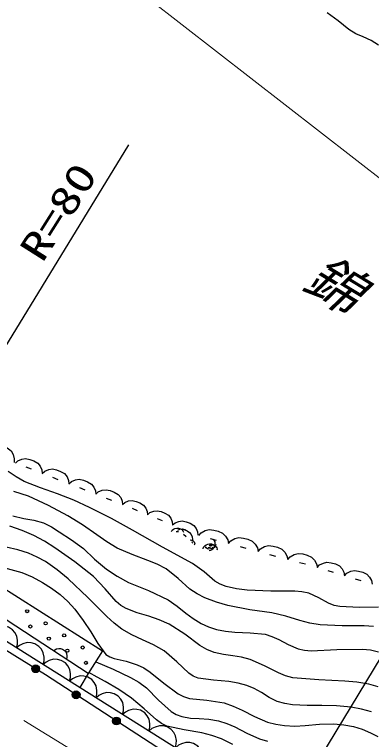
# Model space of a CAD drawing. Units: millimetres, scale not verified. Extents: x 40000 to 680000, y 20000 to 380000.
# Drawn here: x 330033 to 352872, y 272312 to 318632 of the extents above; entities that cross this region are included whole.
import ezdxf
from ezdxf.enums import TextEntityAlignment as Align

# ---------------------------------------------------------------- set-up
doc = ezdxf.new("R2010")
doc.units = ezdxf.units.MM
doc.header["$LTSCALE"] = 1000
doc.linetypes.add('CHAIN', pattern=[18.5, 12, -1.5, 3.5, -1.5])
for name, color, linetype, lineweight in [('M-BGD', 7, 'Continuous', 25), ('M-BGD-HTXT', 7, 'Continuous', 13), ('M-BMK', 2, 'CHAIN', 13)]:
    doc.layers.add(name, color=color, linetype=linetype, lineweight=lineweight)
doc.styles.add('ＭＳ ゴシック', font='')
doc.styles.get('ＭＳ ゴシック').set_extended_font_data('MS Gothic')

# ---------------------------------------------------------------- blocks, each defined once
blk = doc.blocks.new('BUHIN489')
at = {"color": 7, "linetype": 'Continuous', "lineweight": 25}
blk.add_lwpolyline([(-67, 495), (52, 471), (157, 425), (279, 345), (353, 244), (403, 133), (424, -21), (405, -142), (360, -259), (264, -370), (176, -443), (67, -495)], dxfattribs=at)
blk = doc.blocks.new('BUHIN513')
at = {"color": 7, "linetype": 'Continuous', "lineweight": 25}
blk.add_lwpolyline([(151, -988), (367, -879), (541, -731), (729, -505), (815, -270), (853, -26), (806, 280), (697, 501), (545, 700), (298, 859), (88, 944), (-151, 988)], dxfattribs=at)
blk = doc.blocks.new('BUHIN686')
at = {"color": 7, "linetype": 'Continuous', "lineweight": 25}
for radius in [249, 220, 191, 161, 132, 97.5, 67.5, 38.8, 7.5]:
    blk.add_circle((0, 0), radius, dxfattribs=at)
blk = doc.blocks.new('BUHIN687')
at = {"color": 7, "linetype": 'Continuous', "lineweight": 25}
for radius in [249, 220, 191, 161, 132, 97.5, 67.5, 38.8, 7.5]:
    blk.add_circle((0, 0), radius, dxfattribs=at)
blk = doc.blocks.new('BUHIN721')
at = {"color": 7, "linetype": 'Continuous', "lineweight": 25}
blk.add_line((38, -194), (-38, 194), dxfattribs=at)
blk.add_lwpolyline([(-190, 968), (39, 907), (279, 733), (447, 540), (552, 264), (609, -27), (620, -341), (535, -599), (377, -821), (190, -968)], dxfattribs=at)
blk = doc.blocks.new('BUHIN730')
at = {"color": 7, "linetype": 'Continuous', "lineweight": 25}
blk.add_line((62, -173), (-62, 173), dxfattribs=at)
blk.add_lwpolyline([(-309, 866), (-91, 841), (155, 714), (337, 560), (472, 320), (564, 60), (618, -228), (576, -478), (461, -704), (309, -866)], dxfattribs=at)
blk = doc.blocks.new('BUHIN731')
at = {"color": 7, "linetype": 'Continuous', "lineweight": 25}
blk.add_line((55, -164), (-55, 164), dxfattribs=at)
blk.add_lwpolyline([(-277, 821), (-72, 794), (157, 670), (326, 522), (449, 294), (533, 48), (579, -225), (535, -459), (423, -671), (277, -821)], dxfattribs=at)
blk = doc.blocks.new('BUHIN732')
at = {"color": 7, "linetype": 'Continuous', "lineweight": 25}
blk.add_line((85, -177), (-85, 177), dxfattribs=at)
blk.add_lwpolyline([(-427, 885), (-192, 884), (83, 776), (294, 633), (465, 393), (593, 128), (683, -172), (666, -442), (570, -695), (427, -885)], dxfattribs=at)
blk = doc.blocks.new('BUHIN733')
at = {"color": 7, "linetype": 'Continuous', "lineweight": 25}
blk.add_line((75, -167), (-75, 167), dxfattribs=at)
blk.add_lwpolyline([(-373, 837), (-154, 829), (100, 722), (293, 582), (445, 353), (556, 102), (632, -180), (608, -431), (512, -665), (373, -837)], dxfattribs=at)

msp = doc.modelspace()

# ---------------------------------------------------------------- linework, layer by layer
at = {"layer": 'M-BGD'}
for p, q in [((319133, 280579), (337353, 310295)), ((345498, 264402), (360846, 289740)), ((342020, 270727), (318324, 285604)), ((340530, 285577), (340377, 285587)), ((341024, 285251), (340846, 285399)), ((324756, 284874), (335671, 277976)), ((341436, 284857), (341386, 284921)), ((342576, 284576), (342418, 284551)), ((342516, 284679), (342649, 284708)), ((342575, 284668), (342625, 284816)), ((342787, 284526), (342688, 284585)), ((334746, 276519), (323902, 283594)), ((335671, 277976), (334746, 276519)), ((334746, 276519), (334213, 275629))]:
    msp.add_line(p, q, dxfattribs=at)
for points in [[(353327, 316676), (352849, 316962), (352341, 317195), (351868, 317405), (351426, 317666), (350748, 318224), (350031, 318737)], [(347103, 267173), (339557, 271537), (332011, 276447), (323192, 281902), (318191, 284721), (313372, 288448), (311736, 289721), (310093, 291483), (301365, 299848), (297455, 303485), (289225, 312170)], [(353326, 280756), (352086, 280750), (350837, 280804), (350479, 280879), (350130, 281014), (349501, 281372), (348854, 281669), (348419, 281754), (347957, 281780), (346427, 281788), (344916, 281857), (344239, 281946), (343568, 282096), (343196, 282238), (342855, 282433), (342162, 283017), (341422, 283559), (339491, 284592), (337582, 285681), (336229, 286435), (334841, 287140), (333825, 287604), (332774, 288017), (331699, 288381), (330652, 288800), (330133, 289093), (329636, 289444)], [(352998, 279525), (352397, 279572), (350989, 279570), (349581, 279628), (348935, 279740), (348291, 279915), (347401, 280187), (346490, 280403), (345088, 280605), (343685, 280869), (342947, 281089), (342213, 281371), (341719, 281621), (341250, 281927), (340505, 282595), (339726, 283210), (339161, 283508), (338564, 283755), (337560, 284122), (336594, 284540), (335932, 284938), (335297, 285389), (334389, 286024), (333450, 286608), (332211, 287260), (330939, 287862), (329997, 288160)], [(329934, 286597), (330622, 286439), (331266, 286324), (331885, 286153), (332400, 285898), (332892, 285586), (333684, 285074), (334441, 284512), (335154, 283829), (335912, 283185), (336600, 282744), (337321, 282353), (338601, 281824), (339861, 281237), (340446, 280836), (341002, 280383), (341467, 280033), (341977, 279725), (342453, 279506), (342958, 279341), (343531, 279223), (344126, 279162), (345103, 279131), (346063, 279038), (346503, 278900), (346936, 278699), (347550, 278373), (348187, 278102), (348591, 278013), (349020, 277981), (350661, 278065), (352294, 278088), (352803, 278031), (353310, 277913)], [(353288, 275687), (352709, 275842), (351941, 275968), (351164, 276034), (349510, 276117), (347847, 276262), (347379, 276385), (346929, 276565), (346025, 277023), (345100, 277424), (344563, 277569), (344009, 277656), (343403, 277738), (342813, 277878), (342342, 278069), (341893, 278317), (340921, 279032), (339928, 279686), (339295, 279961), (338621, 280188), (337884, 280410), (337174, 280686), (336837, 280881), (336535, 281125), (335843, 281941), (335098, 282727), (333885, 283662), (332624, 284557), (331956, 284975), (331261, 285339), (330514, 285664), (329732, 285938)], [(340071, 285606), (340117, 285686), (340206, 285759), (340295, 285803), (340409, 285815), (340524, 285807), (340643, 285781), (340732, 285723), (340800, 285642), (340836, 285557)], [(340491, 285695), (340617, 285751), (340791, 285761), (340939, 285735), (341088, 285649), (341221, 285537), (341343, 285399), (341399, 285250), (341410, 285091), (341379, 284955)], [(341288, 285050), (341335, 285059), (341395, 285049), (341444, 285029), (341488, 284988), (341525, 284940), (341556, 284883), (341564, 284828), (341555, 284773), (341534, 284729)], [(342724, 285112), (342790, 285046), (342839, 284940), (342859, 284840), (342841, 284725), (342804, 284614), (342747, 284504), (342667, 284432), (342570, 284386), (342477, 284372)], [(352879, 274087), (352231, 274258), (351572, 274370), (350637, 274455), (349699, 274479), (348758, 274474), (347822, 274530), (347326, 274610), (346845, 274749), (346327, 274997), (345826, 275305), (345376, 275561), (344899, 275762), (344332, 275917), (343745, 276015), (342755, 276094), (341779, 276234), (341471, 276366), (341180, 276558), (340417, 277284), (339607, 277971), (338933, 278354), (338216, 278690), (337541, 278999), (336900, 279359), (336399, 279735), (335933, 280162), (334725, 281393), (333470, 282587), (332770, 283152), (332024, 283677), (331492, 283971), (330935, 284210), (330239, 284430), (329510, 284597)], [(342102, 284502), (342131, 284593), (342205, 284688), (342286, 284753), (342399, 284791), (342517, 284809), (342645, 284809), (342748, 284771), (342835, 284703), (342892, 284625)], [(342916, 284768), (342897, 284688), (342839, 284604), (342773, 284544), (342679, 284505), (342579, 284483), (342470, 284476), (342380, 284504), (342302, 284556), (342250, 284620)], [(342491, 284704), (342548, 284741), (342633, 284759), (342708, 284758), (342788, 284727), (342862, 284682), (342932, 284623), (342971, 284554), (342989, 284477), (342984, 284408)], [(329071, 283370), (330495, 282990), (331163, 282699), (331817, 282347), (332405, 281984), (332956, 281573), (333441, 281127), (333891, 280629), (334423, 279924), (334910, 279180), (335366, 278454), (335879, 277751), (336122, 277595), (336402, 277487), (337170, 277312), (337890, 277087), (338306, 276881), (338705, 276615), (339579, 275902), (340500, 275229), (340848, 275051), (341222, 274927), (342333, 274820), (343441, 274650), (344028, 274451), (344595, 274196), (345396, 273782), (346219, 273426), (346751, 273283), (347297, 273198), (347960, 273169), (348627, 273200), (349538, 273283), (350468, 273307), (351097, 273252), (351717, 273138), (352270, 272972), (352815, 272745), (353277, 272498)], [(335232, 277284), (336353, 276812), (337465, 276279), (337995, 275974), (338488, 275620), (339246, 274835), (340052, 274090), (340382, 273906), (340743, 273776), (341289, 273682), (341854, 273646), (342471, 273601), (343084, 273495), (343615, 273332), (344126, 273112), (344899, 272708), (345698, 272358), (346227, 272209)], [(344010, 271991), (343280, 272345), (342655, 272568), (342013, 272732), (340882, 272920), (339768, 273167), (339427, 273336), (339114, 273559), (338331, 274278), (337518, 274942), (336699, 275501), (335843, 276011), (335319, 276303), (334792, 276590)]]:
    msp.add_lwpolyline(points, dxfattribs=at)
for centre in [(330842, 280507), (332026, 279735), (331048, 279529), (332232, 278756), (333211, 278962), (333417, 277983), (334395, 278189), (334601, 277210)]:
    msp.add_circle(centre, 99.5, dxfattribs=at)
at = {"layer": 'M-BGD-HTXT'}
msp.add_line((314598, 338315), (366082, 298290), dxfattribs=at)
at = {"layer": 'M-BMK'}
msp.add_line((319133, 280579), (345498, 264402), dxfattribs=at)

# ---------------------------------------------------------------- block references
at = {"layer": 'M-BGD', "rotation": 49.18191}
for name, p in [('BUHIN721', (329151, 290502)), ('BUHIN730', (330947, 289642)), ('BUHIN730', (332661, 288978)), ('BUHIN730', (334376, 288314)), ('BUHIN730', (336091, 287650)), ('BUHIN731', (337741, 286995)), ('BUHIN731', (339346, 286343)), ('BUHIN731', (340951, 285690)), ('BUHIN732', (342772, 285085)), ('BUHIN732', (344670, 284575)), ('BUHIN732', (346567, 284065)), ('BUHIN732', (348464, 283555)), ('BUHIN733', (350272, 283040)), ('BUHIN733', (352026, 282509)), ('BUHIN513', (329326, 278697)), ('BUHIN513', (331018, 277634)), ('BUHIN489', (332939, 277698)), ('BUHIN513', (332711, 276572)), ('BUHIN687', (331390, 276831)), ('BUHIN513', (334403, 275509)), ('BUHIN513', (336096, 274446)), ('BUHIN686', (333977, 275168)), ('BUHIN513', (337789, 273384)), ('BUHIN686', (336554, 273491)), ('BUHIN513', (339481, 272321)), ('BUHIN513', (341174, 271258))]:
    msp.add_blockref(name, p, dxfattribs=at)

# ---------------------------------------------------------------- texts
at = {"layer": 'M-BGD-HTXT', "style": 'ＭＳ ゴシック', "width": 1.35}
msp.add_text('R=80', height=1833, rotation=57.7, dxfattribs=at).set_placement((332278, 302400), align=Align.BOTTOM_LEFT)
at = {"layer": 'M-BGD-HTXT', "style": 'ＭＳ ゴシック', "oblique": 15}
msp.add_text('錦\u3000川', height=2566, rotation=328.8, dxfattribs=at).set_placement((347980, 300553), align=Align.BOTTOM_LEFT)

doc.saveas('drawing.dxf')
